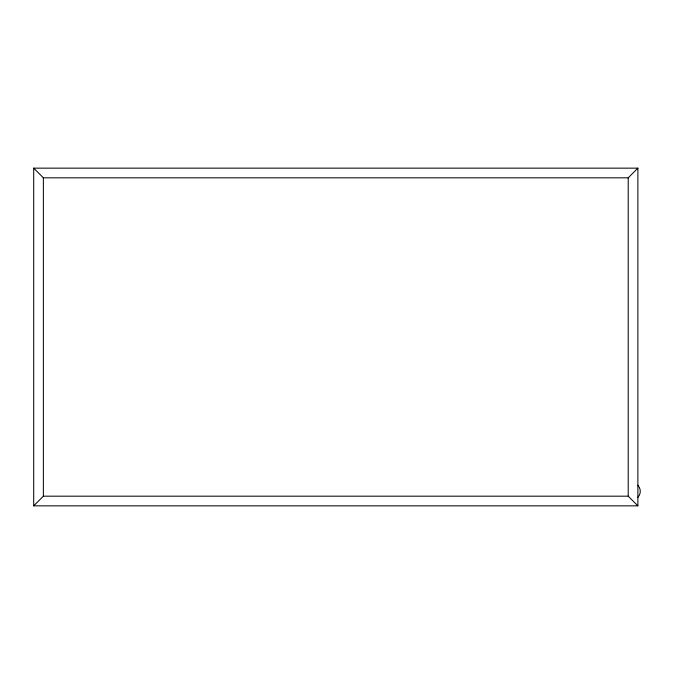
<?xml version="1.0" encoding="UTF-8"?>
<svg xmlns="http://www.w3.org/2000/svg" width="674" height="674" viewBox="0 0 674 674"><rect width="100%" height="100%" fill="white"/><g stroke="black" fill="none" stroke-linecap="round" stroke-linejoin="round"><path stroke-width="1.01" d="M33.7 505.845L43.363 496.182L628.219 496.182L637.882 505.845L637.882 168.155L33.7 168.155L33.7 505.845L637.882 505.845M33.7 168.155L43.363 177.818L628.219 177.818L637.882 168.155M628.219 177.818L628.219 496.182M43.363 177.818L43.363 496.182M637.882 485.305A8.762 8.762 0 0 1 637.882 497.387"/></g></svg>
